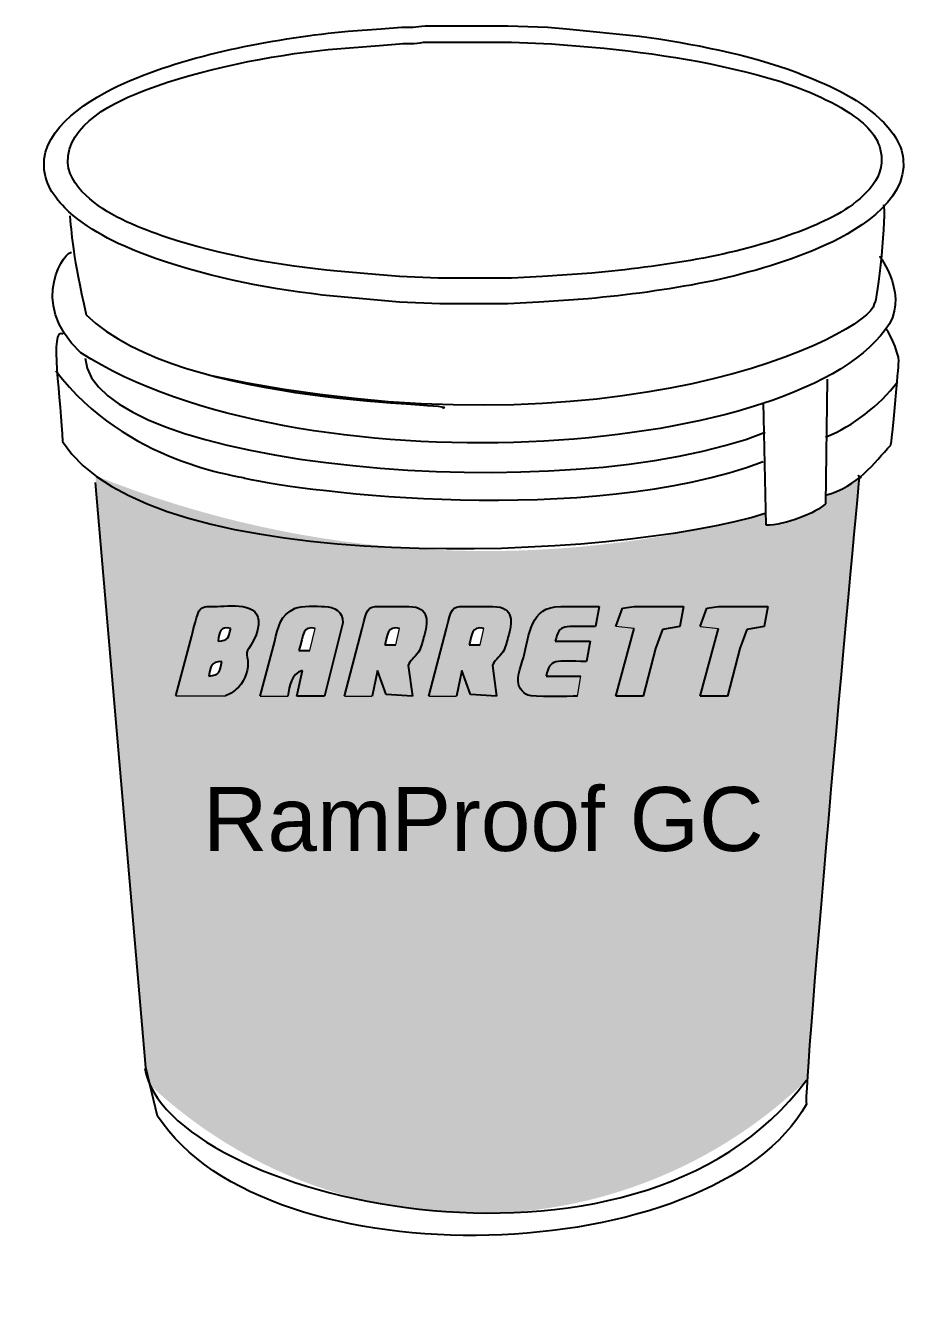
# Model space of a CAD drawing. Header units: inches. Extents: x -441 to 7, y -96 to 2.
# Drawn here: x 0.2129 to 0.3963, y 1.3499 to 1.6161 of the extents above; entities that cross this region are included whole.
import ezdxf

# ---------------------------------------------------------------- set-up
doc = ezdxf.new("R2010")
doc.units = ezdxf.units.IN
doc.header["$MEASUREMENT"] = 0
doc.layers.add('Vector Picture Geometry', color=6, linetype='Continuous', lineweight=0)
doc.styles.get("Standard").update_dxf_attribs({"font": 'arial.ttf'})

msp = doc.modelspace()

# ---------------------------------------------------------------- hatches: boundary and pattern name
at = {"layer": 'Vector Picture Geometry'}
h = msp.add_hatch(color=164, dxfattribs=at)
h.dxf.hatch_style = 1
edge = h.paths.add_edge_path()
edge.add_line((0.22728, 1.52292), (0.23771, 1.40038))
edge.add_line((0.23771, 1.40038), (0.23871, 1.39666))
edge.add_arc((0.30607, 1.46887), 0.09875, 226.9906, 313.9077)
edge.add_line((0.37455, 1.39773), (0.38551, 1.5225))
edge.add_arc((0.3736, 1.53694), 0.01872, 285.1919, 309.512, ccw=False)
edge.add_line((0.37851, 1.51888), (0.37848, 1.51706))
edge.add_arc((0.36472, 1.53618), 0.02355, 273.6056, 305.7516, ccw=False)
edge.add_line((0.3662, 1.51267), (0.3662, 1.5152))
edge.add_arc((0.30816, 1.72459), 0.21728, 248.1454, 285.4919, ccw=False)
edge = h.paths.add_edge_path(flags=16)
edge.add_line((0.35253, 1.49167), (0.35633, 1.49129))
edge.add_spline(control_points=[(0.35633, 1.49129), (0.35633, 1.49129), (0.35253, 1.47724), (0.35253, 1.47724)], knot_values=[0, 0, 0, 0, 1, 1, 1, 1], degree=3, periodic=0)
edge.add_spline(control_points=[(0.35253, 1.47724), (0.35253, 1.47724), (0.35823, 1.47724), (0.35823, 1.47724)], knot_values=[0, 0, 0, 0, 1, 1, 1, 1], degree=3, periodic=0)
edge.add_spline(control_points=[(0.35823, 1.47724), (0.35823, 1.47724), (0.36075, 1.48712), (0.36075, 1.48712)], knot_values=[0, 0, 0, 0, 1, 1, 1, 1], degree=3, periodic=0)
edge.add_spline(control_points=[(0.36075, 1.48712), (0.36075, 1.48712), (0.36221, 1.49106), (0.36221, 1.49106)], knot_values=[0, 0, 0, 0, 1, 1, 1, 1], degree=3, periodic=0)
edge.add_spline(control_points=[(0.36221, 1.49106), (0.36221, 1.49106), (0.36582, 1.49167), (0.36582, 1.49167)], knot_values=[0, 0, 0, 0, 1, 1, 1, 1], degree=3, periodic=0)
edge.add_spline(control_points=[(0.36582, 1.49167), (0.36582, 1.49167), (0.36658, 1.49584), (0.36658, 1.49584)], knot_values=[0, 0, 0, 0, 1, 1, 1, 1], degree=3, periodic=0)
edge.add_spline(control_points=[(0.36658, 1.49584), (0.36658, 1.49584), (0.35633, 1.49584), (0.35633, 1.49584)], knot_values=[0, 0, 0, 0, 1, 1, 1, 1], degree=3, periodic=0)
edge.add_spline(control_points=[(0.35633, 1.49584), (0.35633, 1.49584), (0.35394, 1.49547), (0.35394, 1.49547)], knot_values=[0, 0, 0, 0, 1, 1, 1, 1], degree=3, periodic=0)
edge.add_spline(control_points=[(0.35394, 1.49547), (0.35394, 1.49547), (0.35253, 1.49167), (0.35253, 1.49167)], knot_values=[0, 0, 0, 0, 1, 1, 1, 1], degree=3, periodic=0)
edge = h.paths.add_edge_path(flags=16)
edge.add_line((0.33887, 1.49129), (0.33508, 1.49167))
edge.add_spline(control_points=[(0.33508, 1.49167), (0.33508, 1.49167), (0.33648, 1.49547), (0.33648, 1.49547)], knot_values=[0, 0, 0, 0, 1, 1, 1, 1], degree=3, periodic=0)
edge.add_spline(control_points=[(0.33648, 1.49547), (0.33648, 1.49547), (0.33887, 1.49584), (0.33887, 1.49584)], knot_values=[0, 0, 0, 0, 1, 1, 1, 1], degree=3, periodic=0)
edge.add_spline(control_points=[(0.33887, 1.49584), (0.33887, 1.49584), (0.34912, 1.49584), (0.34912, 1.49584)], knot_values=[0, 0, 0, 0, 1, 1, 1, 1], degree=3, periodic=0)
edge.add_spline(control_points=[(0.34912, 1.49584), (0.34912, 1.49584), (0.34836, 1.49167), (0.34836, 1.49167)], knot_values=[0, 0, 0, 0, 1, 1, 1, 1], degree=3, periodic=0)
edge.add_spline(control_points=[(0.34836, 1.49167), (0.34836, 1.49167), (0.34476, 1.49106), (0.34476, 1.49106)], knot_values=[0, 0, 0, 0, 1, 1, 1, 1], degree=3, periodic=0)
edge.add_spline(control_points=[(0.34476, 1.49106), (0.34476, 1.49106), (0.34329, 1.48712), (0.34329, 1.48712)], knot_values=[0, 0, 0, 0, 1, 1, 1, 1], degree=3, periodic=0)
edge.add_spline(control_points=[(0.34329, 1.48712), (0.34329, 1.48712), (0.34077, 1.47724), (0.34077, 1.47724)], knot_values=[0, 0, 0, 0, 1, 1, 1, 1], degree=3, periodic=0)
edge.add_spline(control_points=[(0.34077, 1.47724), (0.34077, 1.47724), (0.33508, 1.47724), (0.33508, 1.47724)], knot_values=[0, 0, 0, 0, 1, 1, 1, 1], degree=3, periodic=0)
edge.add_spline(control_points=[(0.33508, 1.47724), (0.33508, 1.47724), (0.33887, 1.49129), (0.33887, 1.49129)], knot_values=[0, 0, 0, 0, 1, 1, 1, 1], degree=3, periodic=0)
edge = h.paths.add_edge_path(flags=16)
edge.add_line((0.32711, 1.47724), (0.32786, 1.48142))
edge.add_spline(control_points=[(0.32786, 1.48142), (0.32786, 1.48142), (0.32065, 1.48142), (0.32065, 1.48142)], knot_values=[0, 0, 0, 0, 1, 1, 1, 1], degree=3, periodic=0)
edge.add_spline(control_points=[(0.32065, 1.48142), (0.32145, 1.48517), (0.3224, 1.48446), (0.329, 1.48446)], knot_values=[0, 0, 0, 0, 1, 1, 1, 1], degree=3, periodic=0)
edge.add_spline(control_points=[(0.329, 1.48446), (0.329, 1.48446), (0.32976, 1.48864), (0.32976, 1.48864)], knot_values=[0, 0, 0, 0, 1, 1, 1, 1], degree=3, periodic=0)
edge.add_spline(control_points=[(0.32976, 1.48864), (0.32976, 1.48864), (0.32255, 1.48864), (0.32255, 1.48864)], knot_values=[0, 0, 0, 0, 1, 1, 1, 1], degree=3, periodic=0)
edge.add_spline(control_points=[(0.32255, 1.48864), (0.32335, 1.49238), (0.3243, 1.49167), (0.3309, 1.49167)], knot_values=[0, 0, 0, 0, 1, 1, 1, 1], degree=3, periodic=0)
edge.add_spline(control_points=[(0.3309, 1.49167), (0.3309, 1.49167), (0.33166, 1.49584), (0.33166, 1.49584)], knot_values=[0, 0, 0, 0, 1, 1, 1, 1], degree=3, periodic=0)
edge.add_spline(control_points=[(0.33166, 1.49584), (0.33166, 1.49584), (0.32369, 1.49584), (0.32369, 1.49584)], knot_values=[0, 0, 0, 0, 1, 1, 1, 1], degree=3, periodic=0)
edge.add_spline(control_points=[(0.32369, 1.49584), (0.31722, 1.4958), (0.31726, 1.49), (0.31594, 1.48522)], knot_values=[0, 0, 0, 0, 1, 1, 1, 1], degree=3, periodic=0)
edge.add_spline(control_points=[(0.31594, 1.48522), (0.31541, 1.48331), (0.31416, 1.48058), (0.31535, 1.47879)], knot_values=[0, 0, 0, 0, 1, 1, 1, 1], degree=3, periodic=0)
edge.add_spline(control_points=[(0.31535, 1.47879), (0.31574, 1.47821), (0.31623, 1.47773), (0.31689, 1.47747)], knot_values=[0, 0, 0, 0, 1, 1, 1, 1], degree=3, periodic=0)
edge.add_spline(control_points=[(0.31689, 1.47747), (0.31791, 1.47706), (0.32544, 1.47724), (0.32711, 1.47724)], knot_values=[0, 0, 0, 0, 1, 1, 1, 1], degree=3, periodic=0)
edge = h.paths.add_edge_path(flags=0)
edge.add_line((0.30698, 1.48787), (0.30775, 1.49129))
edge.add_spline(control_points=[(0.30775, 1.49129), (0.30513, 1.49184), (0.30531, 1.48995), (0.30471, 1.48787)], knot_values=[0, 0, 0, 0, 1, 1, 1, 1], degree=3, periodic=0)
edge.add_spline(control_points=[(0.30471, 1.48787), (0.30471, 1.48787), (0.30698, 1.48787), (0.30698, 1.48787)], knot_values=[0, 0, 0, 0, 1, 1, 1, 1], degree=3, periodic=0)
edge = h.paths.add_edge_path(flags=16)
edge.add_line((0.29636, 1.47724), (0.30205, 1.47724))
edge.add_spline(control_points=[(0.30205, 1.47724), (0.30205, 1.47724), (0.30319, 1.48256), (0.30319, 1.48256)], knot_values=[0, 0, 0, 0, 1, 1, 1, 1], degree=3, periodic=0)
edge.add_spline(control_points=[(0.30319, 1.48256), (0.30319, 1.48256), (0.30498, 1.47762), (0.30498, 1.47762)], knot_values=[0, 0, 0, 0, 1, 1, 1, 1], degree=3, periodic=0)
edge.add_spline(control_points=[(0.30498, 1.47762), (0.30498, 1.47762), (0.3104, 1.47724), (0.3104, 1.47724)], knot_values=[0, 0, 0, 0, 1, 1, 1, 1], degree=3, periodic=0)
edge.add_spline(control_points=[(0.3104, 1.47724), (0.3104, 1.47724), (0.30955, 1.48363), (0.30955, 1.48363)], knot_values=[0, 0, 0, 0, 1, 1, 1, 1], degree=3, periodic=0)
edge.add_spline(control_points=[(0.30955, 1.48363), (0.30983, 1.48459), (0.31091, 1.48523), (0.31165, 1.48636)], knot_values=[0, 0, 0, 0, 1, 1, 1, 1], degree=3, periodic=0)
edge.add_spline(control_points=[(0.31165, 1.48636), (0.31227, 1.48731), (0.31245, 1.48832), (0.31274, 1.48939)], knot_values=[0, 0, 0, 0, 1, 1, 1, 1], degree=3, periodic=0)
edge.add_spline(control_points=[(0.31274, 1.48939), (0.3136, 1.49255), (0.31419, 1.49576), (0.30964, 1.49584)], knot_values=[0, 0, 0, 0, 1, 1, 1, 1], degree=3, periodic=0)
edge.add_spline(control_points=[(0.30964, 1.49584), (0.30964, 1.49584), (0.30357, 1.49584), (0.30357, 1.49584)], knot_values=[0, 0, 0, 0, 1, 1, 1, 1], degree=3, periodic=0)
edge.add_spline(control_points=[(0.30357, 1.49584), (0.30101, 1.4958), (0.30105, 1.49536), (0.30002, 1.49129)], knot_values=[0, 0, 0, 0, 1, 1, 1, 1], degree=3, periodic=0)
edge.add_spline(control_points=[(0.30002, 1.49129), (0.30002, 1.49129), (0.29636, 1.47724), (0.29636, 1.47724)], knot_values=[0, 0, 0, 0, 1, 1, 1, 1], degree=3, periodic=0)
edge = h.paths.add_edge_path(flags=0)
edge.add_line((0.28953, 1.48787), (0.29029, 1.49129))
edge.add_spline(control_points=[(0.29029, 1.49129), (0.28767, 1.49184), (0.28785, 1.48995), (0.28725, 1.48787)], knot_values=[0, 0, 0, 0, 1, 1, 1, 1], degree=3, periodic=0)
edge.add_spline(control_points=[(0.28725, 1.48787), (0.28725, 1.48787), (0.28953, 1.48787), (0.28953, 1.48787)], knot_values=[0, 0, 0, 0, 1, 1, 1, 1], degree=3, periodic=0)
edge = h.paths.add_edge_path(flags=16)
edge.add_line((0.2789, 1.47724), (0.28459, 1.47724))
edge.add_spline(control_points=[(0.28459, 1.47724), (0.28459, 1.47724), (0.28573, 1.48256), (0.28573, 1.48256)], knot_values=[0, 0, 0, 0, 1, 1, 1, 1], degree=3, periodic=0)
edge.add_spline(control_points=[(0.28573, 1.48256), (0.28573, 1.48256), (0.28753, 1.47762), (0.28753, 1.47762)], knot_values=[0, 0, 0, 0, 1, 1, 1, 1], degree=3, periodic=0)
edge.add_spline(control_points=[(0.28753, 1.47762), (0.28753, 1.47762), (0.29294, 1.47724), (0.29294, 1.47724)], knot_values=[0, 0, 0, 0, 1, 1, 1, 1], degree=3, periodic=0)
edge.add_spline(control_points=[(0.29294, 1.47724), (0.29294, 1.47724), (0.2921, 1.48363), (0.2921, 1.48363)], knot_values=[0, 0, 0, 0, 1, 1, 1, 1], degree=3, periodic=0)
edge.add_spline(control_points=[(0.2921, 1.48363), (0.29237, 1.48459), (0.29345, 1.48523), (0.29419, 1.48636)], knot_values=[0, 0, 0, 0, 1, 1, 1, 1], degree=3, periodic=0)
edge.add_spline(control_points=[(0.29419, 1.48636), (0.29481, 1.48731), (0.29498, 1.48832), (0.29528, 1.48939)], knot_values=[0, 0, 0, 0, 1, 1, 1, 1], degree=3, periodic=0)
edge.add_spline(control_points=[(0.29528, 1.48939), (0.29614, 1.49255), (0.29673, 1.49576), (0.29218, 1.49584)], knot_values=[0, 0, 0, 0, 1, 1, 1, 1], degree=3, periodic=0)
edge.add_spline(control_points=[(0.29218, 1.49584), (0.29218, 1.49584), (0.28611, 1.49584), (0.28611, 1.49584)], knot_values=[0, 0, 0, 0, 1, 1, 1, 1], degree=3, periodic=0)
edge.add_spline(control_points=[(0.28611, 1.49584), (0.28355, 1.4958), (0.2836, 1.49536), (0.28255, 1.49129)], knot_values=[0, 0, 0, 0, 1, 1, 1, 1], degree=3, periodic=0)
edge.add_spline(control_points=[(0.28255, 1.49129), (0.28255, 1.49129), (0.2789, 1.47724), (0.2789, 1.47724)], knot_values=[0, 0, 0, 0, 1, 1, 1, 1], degree=3, periodic=0)
edge = h.paths.add_edge_path(flags=0)
edge.add_line((0.27169, 1.48673), (0.27283, 1.49129))
edge.add_spline(control_points=[(0.27283, 1.49129), (0.27018, 1.49185), (0.27052, 1.49013), (0.26941, 1.48673)], knot_values=[0, 0, 0, 0, 1, 1, 1, 1], degree=3, periodic=0)
edge.add_spline(control_points=[(0.26941, 1.48673), (0.26941, 1.48673), (0.27169, 1.48673), (0.27169, 1.48673)], knot_values=[0, 0, 0, 0, 1, 1, 1, 1], degree=3, periodic=0)
edge = h.paths.add_edge_path(flags=16)
edge.add_line((0.26144, 1.47724), (0.26713, 1.47724))
edge.add_spline(control_points=[(0.26713, 1.47724), (0.26758, 1.47947), (0.26777, 1.4818), (0.27017, 1.48256)], knot_values=[0, 0, 0, 0, 1, 1, 1, 1], degree=3, periodic=0)
edge.add_spline(control_points=[(0.27017, 1.48256), (0.27017, 1.48256), (0.26903, 1.47724), (0.26903, 1.47724)], knot_values=[0, 0, 0, 0, 1, 1, 1, 1], degree=3, periodic=0)
edge.add_spline(control_points=[(0.26903, 1.47724), (0.26903, 1.47724), (0.27472, 1.47724), (0.27472, 1.47724)], knot_values=[0, 0, 0, 0, 1, 1, 1, 1], degree=3, periodic=0)
edge.add_spline(control_points=[(0.27472, 1.47724), (0.27472, 1.47724), (0.27851, 1.49243), (0.27851, 1.49243)], knot_values=[0, 0, 0, 0, 1, 1, 1, 1], degree=3, periodic=0)
edge.add_spline(control_points=[(0.27851, 1.49243), (0.2786, 1.49481), (0.27683, 1.4958), (0.27472, 1.49584)], knot_values=[0, 0, 0, 0, 1, 1, 1, 1], degree=3, periodic=0)
edge.add_spline(control_points=[(0.27472, 1.49584), (0.27326, 1.49587), (0.26986, 1.49602), (0.26865, 1.49547)], knot_values=[0, 0, 0, 0, 1, 1, 1, 1], degree=3, periodic=0)
edge.add_spline(control_points=[(0.26865, 1.49547), (0.26553, 1.49405), (0.26517, 1.49158), (0.26443, 1.48864)], knot_values=[0, 0, 0, 0, 1, 1, 1, 1], degree=3, periodic=0)
edge.add_spline(control_points=[(0.26443, 1.48864), (0.26443, 1.48864), (0.26144, 1.47724), (0.26144, 1.47724)], knot_values=[0, 0, 0, 0, 1, 1, 1, 1], degree=3, periodic=0)
edge = h.paths.add_edge_path(flags=16)
edge.add_line((0.24398, 1.47732), (0.25423, 1.47732))
edge.add_spline(control_points=[(0.25423, 1.47732), (0.25509, 1.47764), (0.2558, 1.47813), (0.25648, 1.47869)], knot_values=[0, 0, 0, 0, 1, 1, 1, 1], degree=3, periodic=0)
edge.add_spline(control_points=[(0.25648, 1.47869), (0.25791, 1.47989), (0.25887, 1.4822), (0.25888, 1.48408)], knot_values=[0, 0, 0, 0, 1, 1, 1, 1], degree=3, periodic=0)
edge.add_spline(control_points=[(0.25888, 1.48408), (0.2589, 1.48498), (0.25853, 1.48564), (0.25866, 1.48634)], knot_values=[0, 0, 0, 0, 1, 1, 1, 1], degree=3, periodic=0)
edge.add_spline(control_points=[(0.25866, 1.48634), (0.25883, 1.48719), (0.26071, 1.48891), (0.26105, 1.49205)], knot_values=[0, 0, 0, 0, 1, 1, 1, 1], degree=3, periodic=0)
edge.add_spline(control_points=[(0.26105, 1.49205), (0.26159, 1.49699), (0.25499, 1.49585), (0.25195, 1.49584)], knot_values=[0, 0, 0, 0, 1, 1, 1, 1], degree=3, periodic=0)
edge.add_spline(control_points=[(0.25195, 1.49584), (0.25103, 1.49584), (0.24962, 1.49601), (0.24896, 1.49524)], knot_values=[0, 0, 0, 0, 1, 1, 1, 1], degree=3, periodic=0)
edge.add_spline(control_points=[(0.24896, 1.49524), (0.24838, 1.49457), (0.24752, 1.49083), (0.24725, 1.48977)], knot_values=[0, 0, 0, 0, 1, 1, 1, 1], degree=3, periodic=0)
edge.add_spline(control_points=[(0.24725, 1.48977), (0.24725, 1.48977), (0.24398, 1.47732), (0.24398, 1.47732)], knot_values=[0, 0, 0, 0, 1, 1, 1, 1], degree=3, periodic=0)
edge = h.paths.add_edge_path(flags=0)
edge.add_spline(control_points=[(0.25081, 1.48142), (0.25308, 1.4816), (0.25304, 1.48237), (0.25347, 1.48446)], knot_values=[0, 0, 0, 0, 1, 1, 1, 1], degree=3, periodic=0)
edge.add_spline(control_points=[(0.25347, 1.48446), (0.25115, 1.48426), (0.25113, 1.48358), (0.25081, 1.48142)], knot_values=[0, 0, 0, 0, 1, 1, 1, 1], degree=3, periodic=0)
edge = h.paths.add_edge_path(flags=0)
edge.add_spline(control_points=[(0.25271, 1.48864), (0.25487, 1.4888), (0.25476, 1.48932), (0.25536, 1.49129)], knot_values=[0, 0, 0, 0, 1, 1, 1, 1], degree=3, periodic=0)
edge.add_spline(control_points=[(0.25536, 1.49129), (0.25305, 1.49177), (0.253, 1.49062), (0.25271, 1.48864)], knot_values=[0, 0, 0, 0, 1, 1, 1, 1], degree=3, periodic=0)
h = msp.add_hatch(color=254, dxfattribs=at)
h.dxf.hatch_style = 1
edge = h.paths.add_edge_path()
edge.add_spline(control_points=[(0.25648, 1.47869), (0.25791, 1.47989), (0.25887, 1.4822), (0.25888, 1.48408)], knot_values=[0, 0, 0, 0, 1, 1, 1, 1], degree=3, periodic=0)
edge.add_spline(control_points=[(0.25888, 1.48408), (0.2589, 1.48498), (0.25853, 1.48564), (0.25866, 1.48634)], knot_values=[0, 0, 0, 0, 1, 1, 1, 1], degree=3, periodic=0)
edge.add_spline(control_points=[(0.25866, 1.48634), (0.25883, 1.48719), (0.26071, 1.48891), (0.26105, 1.49205)], knot_values=[0, 0, 0, 0, 1, 1, 1, 1], degree=3, periodic=0)
edge.add_spline(control_points=[(0.26105, 1.49205), (0.26159, 1.49699), (0.25499, 1.49585), (0.25195, 1.49584)], knot_values=[0, 0, 0, 0, 1, 1, 1, 1], degree=3, periodic=0)
edge.add_spline(control_points=[(0.25195, 1.49584), (0.25103, 1.49584), (0.24962, 1.49601), (0.24896, 1.49524)], knot_values=[0, 0, 0, 0, 1, 1, 1, 1], degree=3, periodic=0)
edge.add_spline(control_points=[(0.24896, 1.49524), (0.24838, 1.49457), (0.24752, 1.49083), (0.24725, 1.48977)], knot_values=[0, 0, 0, 0, 1, 1, 1, 1], degree=3, periodic=0)
edge.add_spline(control_points=[(0.24725, 1.48977), (0.24725, 1.48977), (0.24398, 1.47732), (0.24398, 1.47732)], knot_values=[0.000036, 0.000036, 0.000036, 0.000036, 0.999961, 0.999961, 0.999961, 0.999961], degree=3, periodic=0)
edge.add_line((0.24398, 1.47732), (0.25423, 1.47732))
edge.add_spline(control_points=[(0.25423, 1.47732), (0.25509, 1.47764), (0.2558, 1.47813), (0.25648, 1.47869)], knot_values=[0, 0, 0, 0, 1, 1, 1, 1], degree=3, periodic=0)
edge = h.paths.add_edge_path(flags=16)
edge.add_spline(control_points=[(0.25347, 1.48446), (0.25304, 1.48237), (0.25308, 1.4816), (0.25081, 1.48142)], knot_values=[0, 0, 0, 0, 1, 1, 1, 1], degree=3, periodic=0)
edge.add_spline(control_points=[(0.25081, 1.48142), (0.25113, 1.48358), (0.25115, 1.48426), (0.25347, 1.48446)], knot_values=[0, 0, 0, 0, 1, 1, 1, 1], degree=3, periodic=0)
edge = h.paths.add_edge_path(flags=16)
edge.add_spline(control_points=[(0.25536, 1.49129), (0.25476, 1.48932), (0.25487, 1.4888), (0.25271, 1.48864)], knot_values=[0, 0, 0, 0, 1, 1, 1, 1], degree=3, periodic=0)
edge.add_spline(control_points=[(0.25271, 1.48864), (0.253, 1.49062), (0.25305, 1.49177), (0.25536, 1.49129)], knot_values=[0, 0, 0, 0, 1, 1, 1, 1], degree=3, periodic=0)
edge = h.paths.add_edge_path()
edge.add_spline(control_points=[(0.26443, 1.48864), (0.26443, 1.48863), (0.26144, 1.47724), (0.26144, 1.47724)], knot_values=[0.000036, 0.000036, 0.000036, 0.000036, 0.999964, 0.999964, 0.999964, 0.999964], degree=3, periodic=0)
edge.add_line((0.26144, 1.47724), (0.26713, 1.47724))
edge.add_spline(control_points=[(0.26713, 1.47724), (0.26758, 1.47947), (0.26777, 1.4818), (0.27017, 1.48256)], knot_values=[0, 0, 0, 0, 1, 1, 1, 1], degree=3, periodic=0)
edge.add_spline(control_points=[(0.27017, 1.48256), (0.27017, 1.48256), (0.26903, 1.47724), (0.26903, 1.47724)], knot_values=[0.000072, 0.000072, 0.000072, 0.000072, 0.999931, 0.999931, 0.999931, 0.999931], degree=3, periodic=0)
edge.add_spline(control_points=[(0.26903, 1.47724), (0.26903, 1.47724), (0.27472, 1.47724), (0.27472, 1.47724)], knot_values=[0.000036, 0.000036, 0.000036, 0.000036, 0.999928, 0.999928, 0.999928, 0.999928], degree=3, periodic=0)
edge.add_spline(control_points=[(0.27472, 1.47724), (0.27473, 1.47724), (0.27851, 1.49243), (0.27851, 1.49243)], knot_values=[0.00001, 0.00001, 0.00001, 0.00001, 0.999964, 0.999964, 0.999964, 0.999964], degree=3, periodic=0)
edge.add_spline(control_points=[(0.27851, 1.49243), (0.2786, 1.49481), (0.27683, 1.4958), (0.27472, 1.49584)], knot_values=[0, 0, 0, 0, 1, 1, 1, 1], degree=3, periodic=0)
edge.add_spline(control_points=[(0.27472, 1.49584), (0.27326, 1.49587), (0.26986, 1.49602), (0.26865, 1.49547)], knot_values=[0, 0, 0, 0, 1, 1, 1, 1], degree=3, periodic=0)
edge.add_spline(control_points=[(0.26865, 1.49547), (0.26553, 1.49405), (0.26517, 1.49158), (0.26443, 1.48864)], knot_values=[0, 0, 0, 0, 1, 1, 1, 1], degree=3, periodic=0)
edge = h.paths.add_edge_path(flags=16)
edge.add_spline(control_points=[(0.26941, 1.48673), (0.27052, 1.49013), (0.27018, 1.49185), (0.27283, 1.49129)], knot_values=[0, 0, 0, 0, 1, 1, 1, 1], degree=3, periodic=0)
edge.add_line((0.27283, 1.49129), (0.27169, 1.48673))
edge.add_spline(control_points=[(0.27169, 1.48673), (0.27168, 1.48673), (0.26941, 1.48673), (0.26941, 1.48673)], knot_values=[0.000077, 0.000077, 0.000077, 0.000077, 0.999928, 0.999928, 0.999928, 0.999928], degree=3, periodic=0)
edge = h.paths.add_edge_path()
edge.add_spline(control_points=[(0.28573, 1.48256), (0.28573, 1.48256), (0.28753, 1.47762), (0.28753, 1.47762)], knot_values=[0.000036, 0.000036, 0.000036, 0.000036, 0.999928, 0.999928, 0.999928, 0.999928], degree=3, periodic=0)
edge.add_spline(control_points=[(0.28753, 1.47762), (0.28753, 1.47762), (0.29294, 1.47724), (0.29294, 1.47724)], knot_values=[0.000072, 0.000072, 0.000072, 0.000072, 0.999964, 0.999964, 0.999964, 0.999964], degree=3, periodic=0)
edge.add_spline(control_points=[(0.29294, 1.47724), (0.29294, 1.47724), (0.2921, 1.48363), (0.2921, 1.48363)], knot_values=[0.000047, 0.000047, 0.000047, 0.000047, 0.999928, 0.999928, 0.999928, 0.999928], degree=3, periodic=0)
edge.add_spline(control_points=[(0.2921, 1.48363), (0.29237, 1.48459), (0.29345, 1.48523), (0.29419, 1.48636)], knot_values=[0, 0, 0, 0, 1, 1, 1, 1], degree=3, periodic=0)
edge.add_spline(control_points=[(0.29419, 1.48636), (0.29481, 1.48731), (0.29498, 1.48832), (0.29528, 1.48939)], knot_values=[0, 0, 0, 0, 1, 1, 1, 1], degree=3, periodic=0)
edge.add_spline(control_points=[(0.29528, 1.48939), (0.29614, 1.49255), (0.29673, 1.49576), (0.29218, 1.49584)], knot_values=[0, 0, 0, 0, 1, 1, 1, 1], degree=3, periodic=0)
edge.add_spline(control_points=[(0.29218, 1.49584), (0.29218, 1.49584), (0.28611, 1.49584), (0.28611, 1.49584)], knot_values=[0, 0, 0, 0, 1, 1, 1, 1], degree=3, periodic=0)
edge.add_spline(control_points=[(0.28611, 1.49584), (0.28355, 1.4958), (0.2836, 1.49536), (0.28255, 1.49129)], knot_values=[0, 0, 0, 0, 1, 1, 1, 1], degree=3, periodic=0)
edge.add_spline(control_points=[(0.28255, 1.49129), (0.28255, 1.49129), (0.2789, 1.47724), (0.2789, 1.47724)], knot_values=[0.000036, 0.000036, 0.000036, 0.000036, 0.999974, 0.999974, 0.999974, 0.999974], degree=3, periodic=0)
edge.add_line((0.2789, 1.47724), (0.28459, 1.47724))
edge.add_spline(control_points=[(0.28459, 1.47724), (0.28459, 1.47724), (0.28573, 1.48256), (0.28573, 1.48256)], knot_values=[0.000072, 0.000072, 0.000072, 0.000072, 0.999928, 0.999928, 0.999928, 0.999928], degree=3, periodic=0)
edge = h.paths.add_edge_path(flags=16)
edge.add_spline(control_points=[(0.28725, 1.48787), (0.28785, 1.48995), (0.28767, 1.49184), (0.29029, 1.49129)], knot_values=[0, 0, 0, 0, 1, 1, 1, 1], degree=3, periodic=0)
edge.add_line((0.29029, 1.49129), (0.28953, 1.48787))
edge.add_spline(control_points=[(0.28953, 1.48787), (0.28953, 1.48787), (0.28725, 1.48787), (0.28725, 1.48787)], knot_values=[0.000073, 0.000073, 0.000073, 0.000073, 0.999928, 0.999928, 0.999928, 0.999928], degree=3, periodic=0)
edge = h.paths.add_edge_path()
edge.add_spline(control_points=[(0.30955, 1.48363), (0.30983, 1.48459), (0.31091, 1.48523), (0.31165, 1.48636)], knot_values=[0, 0, 0, 0, 1, 1, 1, 1], degree=3, periodic=0)
edge.add_spline(control_points=[(0.31165, 1.48636), (0.31227, 1.48731), (0.31245, 1.48832), (0.31274, 1.48939)], knot_values=[0, 0, 0, 0, 1, 1, 1, 1], degree=3, periodic=0)
edge.add_spline(control_points=[(0.31274, 1.48939), (0.3136, 1.49255), (0.31419, 1.49576), (0.30964, 1.49584)], knot_values=[0, 0, 0, 0, 1, 1, 1, 1], degree=3, periodic=0)
edge.add_spline(control_points=[(0.30964, 1.49584), (0.30964, 1.49584), (0.30357, 1.49584), (0.30357, 1.49584)], knot_values=[0, 0, 0, 0, 1, 1, 1, 1], degree=3, periodic=0)
edge.add_spline(control_points=[(0.30357, 1.49584), (0.30101, 1.4958), (0.30105, 1.49536), (0.30002, 1.49129)], knot_values=[0, 0, 0, 0, 1, 1, 1, 1], degree=3, periodic=0)
edge.add_spline(control_points=[(0.30002, 1.49129), (0.30002, 1.49129), (0.29636, 1.47724), (0.29636, 1.47724)], knot_values=[0.000036, 0.000036, 0.000036, 0.000036, 0.999955, 0.999955, 0.999955, 0.999955], degree=3, periodic=0)
edge.add_line((0.29636, 1.47724), (0.30205, 1.47724))
edge.add_spline(control_points=[(0.30205, 1.47724), (0.30205, 1.47724), (0.30319, 1.48256), (0.30319, 1.48256)], knot_values=[0.000072, 0.000072, 0.000072, 0.000072, 0.999928, 0.999928, 0.999928, 0.999928], degree=3, periodic=0)
edge.add_spline(control_points=[(0.30319, 1.48256), (0.30319, 1.48256), (0.30498, 1.47762), (0.30498, 1.47762)], knot_values=[0.000036, 0.000036, 0.000036, 0.000036, 0.999928, 0.999928, 0.999928, 0.999928], degree=3, periodic=0)
edge.add_spline(control_points=[(0.30498, 1.47762), (0.30498, 1.47762), (0.3104, 1.47724), (0.3104, 1.47724)], knot_values=[0.000072, 0.000072, 0.000072, 0.000072, 0.999964, 0.999964, 0.999964, 0.999964], degree=3, periodic=0)
edge.add_spline(control_points=[(0.3104, 1.47724), (0.3104, 1.47724), (0.30955, 1.48363), (0.30955, 1.48363)], knot_values=[0.000047, 0.000047, 0.000047, 0.000047, 0.999928, 0.999928, 0.999928, 0.999928], degree=3, periodic=0)
edge = h.paths.add_edge_path(flags=16)
edge.add_spline(control_points=[(0.30698, 1.48787), (0.30698, 1.48787), (0.30471, 1.48787), (0.30471, 1.48787)], knot_values=[0.000073, 0.000073, 0.000073, 0.000073, 0.999928, 0.999928, 0.999928, 0.999928], degree=3, periodic=0)
edge.add_spline(control_points=[(0.30471, 1.48787), (0.30531, 1.48995), (0.30513, 1.49184), (0.30775, 1.49129)], knot_values=[0, 0, 0, 0, 1, 1, 1, 1], degree=3, periodic=0)
edge.add_line((0.30775, 1.49129), (0.30698, 1.48787))
edge = h.paths.add_edge_path()
edge.add_spline(control_points=[(0.31594, 1.48522), (0.31541, 1.48331), (0.31416, 1.48058), (0.31535, 1.47879)], knot_values=[0, 0, 0, 0, 1, 1, 1, 1], degree=3, periodic=0)
edge.add_spline(control_points=[(0.31535, 1.47879), (0.31574, 1.47821), (0.31623, 1.47773), (0.31689, 1.47747)], knot_values=[0, 0, 0, 0, 1, 1, 1, 1], degree=3, periodic=0)
edge.add_spline(control_points=[(0.31689, 1.47747), (0.31791, 1.47706), (0.32544, 1.47724), (0.32711, 1.47724)], knot_values=[0, 0, 0, 0, 1, 1, 1, 1], degree=3, periodic=0)
edge.add_line((0.32711, 1.47724), (0.32786, 1.48142))
edge.add_spline(control_points=[(0.32786, 1.48142), (0.32786, 1.48142), (0.32065, 1.48142), (0.32065, 1.48142)], knot_values=[0.000048, 0.000048, 0.000048, 0.000048, 0.999964, 0.999964, 0.999964, 0.999964], degree=3, periodic=0)
edge.add_spline(control_points=[(0.32065, 1.48142), (0.32145, 1.48517), (0.3224, 1.48446), (0.329, 1.48446)], knot_values=[0, 0, 0, 0, 1, 1, 1, 1], degree=3, periodic=0)
edge.add_spline(control_points=[(0.329, 1.48446), (0.329, 1.48446), (0.32976, 1.48863), (0.32976, 1.48864)], knot_values=[0.000036, 0.000036, 0.000036, 0.000036, 0.999931, 0.999931, 0.999931, 0.999931], degree=3, periodic=0)
edge.add_spline(control_points=[(0.32976, 1.48864), (0.32976, 1.48864), (0.32255, 1.48864), (0.32255, 1.48864)], knot_values=[0.000048, 0.000048, 0.000048, 0.000048, 0.999964, 0.999964, 0.999964, 0.999964], degree=3, periodic=0)
edge.add_spline(control_points=[(0.32255, 1.48864), (0.32335, 1.49238), (0.3243, 1.49167), (0.3309, 1.49167)], knot_values=[0, 0, 0, 0, 1, 1, 1, 1], degree=3, periodic=0)
edge.add_spline(control_points=[(0.3309, 1.49167), (0.3309, 1.49167), (0.33166, 1.49584), (0.33166, 1.49584)], knot_values=[0.000036, 0.000036, 0.000036, 0.000036, 0.999931, 0.999931, 0.999931, 0.999931], degree=3, periodic=0)
edge.add_spline(control_points=[(0.33166, 1.49584), (0.33166, 1.49584), (0.32369, 1.49584), (0.32369, 1.49584)], knot_values=[0, 0, 0, 0, 0.999964, 0.999964, 0.999964, 0.999964], degree=3, periodic=0)
edge.add_spline(control_points=[(0.32369, 1.49584), (0.31722, 1.4958), (0.31726, 1.49), (0.31594, 1.48522)], knot_values=[0, 0, 0, 0, 1, 1, 1, 1], degree=3, periodic=0)
edge = h.paths.add_edge_path()
edge.add_spline(control_points=[(0.34329, 1.48712), (0.34329, 1.48712), (0.34476, 1.49106), (0.34476, 1.49106)], knot_values=[0.000072, 0.000072, 0.000072, 0.000072, 0.999964, 0.999964, 0.999964, 0.999964], degree=3, periodic=0)
edge.add_spline(control_points=[(0.34476, 1.49106), (0.34476, 1.49106), (0.34836, 1.49167), (0.34836, 1.49167)], knot_values=[0.000072, 0.000072, 0.000072, 0.000072, 0.999928, 0.999928, 0.999928, 0.999928], degree=3, periodic=0)
edge.add_spline(control_points=[(0.34836, 1.49167), (0.34836, 1.49167), (0.34912, 1.49584), (0.34912, 1.49584)], knot_values=[0.000036, 0.000036, 0.000036, 0.000036, 0.999928, 0.999928, 0.999928, 0.999928], degree=3, periodic=0)
edge.add_spline(control_points=[(0.34912, 1.49584), (0.34912, 1.49584), (0.33887, 1.49584), (0.33887, 1.49584)], knot_values=[0.000036, 0.000036, 0.000036, 0.000036, 0.999964, 0.999964, 0.999964, 0.999964], degree=3, periodic=0)
edge.add_spline(control_points=[(0.33887, 1.49584), (0.33887, 1.49584), (0.33648, 1.49547), (0.33648, 1.49547)], knot_values=[0.000072, 0.000072, 0.000072, 0.000072, 0.999964, 0.999964, 0.999964, 0.999964], degree=3, periodic=0)
edge.add_spline(control_points=[(0.33648, 1.49547), (0.33648, 1.49547), (0.33508, 1.49167), (0.33508, 1.49167)], knot_values=[0.000072, 0.000072, 0.000072, 0.000072, 0.999928, 0.999928, 0.999928, 0.999928], degree=3, periodic=0)
edge.add_line((0.33508, 1.49167), (0.33887, 1.49129))
edge.add_spline(control_points=[(0.33887, 1.49129), (0.33887, 1.49129), (0.33508, 1.47724), (0.33508, 1.47724)], knot_values=[0.000036, 0.000036, 0.000036, 0.000036, 0.999964, 0.999964, 0.999964, 0.999964], degree=3, periodic=0)
edge.add_spline(control_points=[(0.33508, 1.47724), (0.33508, 1.47724), (0.34077, 1.47724), (0.34077, 1.47724)], knot_values=[0.000036, 0.000036, 0.000036, 0.000036, 0.999964, 0.999964, 0.999964, 0.999964], degree=3, periodic=0)
edge.add_spline(control_points=[(0.34077, 1.47724), (0.34077, 1.47724), (0.34329, 1.48711), (0.34329, 1.48712)], knot_values=[0.000036, 0.000036, 0.000036, 0.000036, 0.999964, 0.999964, 0.999964, 0.999964], degree=3, periodic=0)
edge = h.paths.add_edge_path()
edge.add_spline(control_points=[(0.36075, 1.48712), (0.36075, 1.48712), (0.36221, 1.49106), (0.36221, 1.49106)], knot_values=[0.000072, 0.000072, 0.000072, 0.000072, 0.999964, 0.999964, 0.999964, 0.999964], degree=3, periodic=0)
edge.add_spline(control_points=[(0.36221, 1.49106), (0.36222, 1.49106), (0.36582, 1.49167), (0.36582, 1.49167)], knot_values=[0.000072, 0.000072, 0.000072, 0.000072, 0.999928, 0.999928, 0.999928, 0.999928], degree=3, periodic=0)
edge.add_spline(control_points=[(0.36582, 1.49167), (0.36582, 1.49167), (0.36658, 1.49584), (0.36658, 1.49584)], knot_values=[0.000036, 0.000036, 0.000036, 0.000036, 0.999928, 0.999928, 0.999928, 0.999928], degree=3, periodic=0)
edge.add_spline(control_points=[(0.36658, 1.49584), (0.36658, 1.49584), (0.35633, 1.49584), (0.35633, 1.49584)], knot_values=[0.000036, 0.000036, 0.000036, 0.000036, 0.999964, 0.999964, 0.999964, 0.999964], degree=3, periodic=0)
edge.add_spline(control_points=[(0.35633, 1.49584), (0.35633, 1.49584), (0.35394, 1.49547), (0.35394, 1.49547)], knot_values=[0.000072, 0.000072, 0.000072, 0.000072, 0.999964, 0.999964, 0.999964, 0.999964], degree=3, periodic=0)
edge.add_spline(control_points=[(0.35394, 1.49547), (0.35394, 1.49547), (0.35253, 1.49167), (0.35253, 1.49167)], knot_values=[0.000072, 0.000072, 0.000072, 0.000072, 0.999928, 0.999928, 0.999928, 0.999928], degree=3, periodic=0)
edge.add_line((0.35253, 1.49167), (0.35633, 1.49129))
edge.add_spline(control_points=[(0.35633, 1.49129), (0.35633, 1.49129), (0.35253, 1.47724), (0.35253, 1.47724)], knot_values=[0.000036, 0.000036, 0.000036, 0.000036, 0.999964, 0.999964, 0.999964, 0.999964], degree=3, periodic=0)
edge.add_spline(control_points=[(0.35253, 1.47724), (0.35253, 1.47724), (0.35823, 1.47724), (0.35823, 1.47724)], knot_values=[0.000036, 0.000036, 0.000036, 0.000036, 0.999964, 0.999964, 0.999964, 0.999964], degree=3, periodic=0)
edge.add_spline(control_points=[(0.35823, 1.47724), (0.35823, 1.47724), (0.36075, 1.48711), (0.36075, 1.48712)], knot_values=[0.000036, 0.000036, 0.000036, 0.000036, 0.999964, 0.999964, 0.999964, 0.999964], degree=3, periodic=0)

# ---------------------------------------------------------------- linework, layer by layer
for p, q in [((0.27169, 1.48673), (0.27283, 1.49129)), ((0.28953, 1.48787), (0.29029, 1.49129)), ((0.30698, 1.48787), (0.30775, 1.49129)), ((0.33887, 1.49129), (0.33508, 1.49167)), ((0.32711, 1.47724), (0.32786, 1.48142)), ((0.24398, 1.47732), (0.25423, 1.47732)), ((0.26144, 1.47724), (0.26713, 1.47724)), ((0.2789, 1.47724), (0.28459, 1.47724)), ((0.29636, 1.47724), (0.30205, 1.47724))]:
    msp.add_line(p, q, dxfattribs=at)
at = {"layer": 'Vector Picture Geometry', "color": 6}
msp.add_lwpolyline([(0.35253, 1.49167), (0.35633, 1.49129)], dxfattribs=at)
at = {"layer": 'Vector Picture Geometry', "lineweight": -3}
msp.add_arc((0.36395, 1.5652), 0.03731, 293.0221, 322.2174, dxfattribs=at)
at = {"layer": 'Vector Picture Geometry', "color": 6, "lineweight": -3}
for points in [[(0.28649, 1.61544), (0.28649, 1.61544), (0.29066, 1.61579), (0.29066, 1.61579)], [(0.29066, 1.61579), (0.29257, 1.61579), (0.29367, 1.61573), (0.2956, 1.61609)], [(0.2956, 1.61609), (0.2956, 1.61609), (0.31268, 1.61609), (0.31268, 1.61609)], [(0.31268, 1.61609), (0.31268, 1.61609), (0.32103, 1.61579), (0.32103, 1.61579)], [(0.32103, 1.61579), (0.32103, 1.61579), (0.32483, 1.61544), (0.32483, 1.61544)], [(0.23449, 1.60472), (0.24779, 1.61042), (0.26525, 1.61357), (0.27965, 1.61496)], [(0.27965, 1.61496), (0.27965, 1.61496), (0.28649, 1.61544), (0.28649, 1.61544)], [(0.32483, 1.61544), (0.32483, 1.61544), (0.34001, 1.61394), (0.34001, 1.61394)], [(0.34001, 1.61394), (0.3505, 1.61248), (0.36276, 1.61012), (0.37265, 1.60637)], [(0.23791, 1.60286), (0.24913, 1.60706), (0.26354, 1.60997), (0.27548, 1.61116)], [(0.27548, 1.61116), (0.27548, 1.61116), (0.28611, 1.61202), (0.28611, 1.61202)], [(0.28611, 1.61202), (0.28611, 1.61202), (0.29029, 1.61237), (0.29029, 1.61237)], [(0.29029, 1.61237), (0.29219, 1.61238), (0.29329, 1.61231), (0.29522, 1.61267)], [(0.29522, 1.61267), (0.29522, 1.61267), (0.31344, 1.61267), (0.31344, 1.61267)], [(0.31344, 1.61267), (0.31344, 1.61267), (0.32179, 1.61237), (0.32179, 1.61237)], [(0.32179, 1.61237), (0.32179, 1.61237), (0.33014, 1.61168), (0.33014, 1.61168)], [(0.33014, 1.61168), (0.34363, 1.61037), (0.35622, 1.60847), (0.36923, 1.60451)], [(0.37265, 1.60637), (0.37852, 1.60414), (0.38506, 1.60128), (0.38967, 1.59691)], [(0.21671, 1.58846), (0.21755, 1.59628), (0.228, 1.60194), (0.23449, 1.60472)], [(0.2216, 1.5877), (0.22119, 1.5957), (0.23156, 1.60049), (0.23791, 1.60286)], [(0.36923, 1.60451), (0.37416, 1.603), (0.38115, 1.59996), (0.38518, 1.5968)], [(0.38518, 1.5968), (0.38825, 1.59439), (0.39031, 1.59177), (0.3901, 1.5877)], [(0.38967, 1.59691), (0.3921, 1.59461), (0.39423, 1.5919), (0.3946, 1.58846)], [(0.22099, 1.57837), (0.21819, 1.58119), (0.21628, 1.58435), (0.21671, 1.58846)], [(0.22614, 1.58022), (0.22391, 1.58214), (0.22176, 1.58463), (0.2216, 1.5877)], [(0.3946, 1.58846), (0.39556, 1.57945), (0.38423, 1.57309), (0.37721, 1.57008)], [(0.3901, 1.5877), (0.38995, 1.58496), (0.38824, 1.58271), (0.38632, 1.5809)], [(0.24208, 1.57226), (0.23664, 1.57407), (0.23053, 1.57646), (0.22614, 1.58022)], [(0.38632, 1.5809), (0.38268, 1.57749), (0.37766, 1.57519), (0.37303, 1.57344)], [(0.39049, 1.57897), (0.39116, 1.57797), (0.38935, 1.55873), (0.38859, 1.55848)], [(0.23753, 1.5687), (0.23183, 1.57083), (0.22529, 1.57403), (0.22099, 1.57837)], [(0.22197, 1.57669), (0.22252, 1.57152), (0.22253, 1.5691), (0.22538, 1.55619)], [(0.37303, 1.57344), (0.35929, 1.56825), (0.34466, 1.56627), (0.33014, 1.56486)], [(0.27738, 1.56524), (0.26544, 1.56644), (0.25349, 1.56846), (0.24208, 1.57226)], [(0.22424, 1.54835), (0.21285, 1.55897), (0.22158, 1.57005), (0.22234, 1.5691)], [(0.27434, 1.56032), (0.26184, 1.5618), (0.24935, 1.56428), (0.23753, 1.5687)], [(0.37721, 1.57008), (0.36213, 1.56363), (0.34559, 1.56112), (0.32938, 1.55954)], [(0.38973, 1.56834), (0.38961, 1.56859), (0.39628, 1.55956), (0.39087, 1.55315)], [(0.28611, 1.56451), (0.28611, 1.56451), (0.27738, 1.56524), (0.27738, 1.56524)], [(0.29029, 1.56416), (0.29029, 1.56416), (0.28611, 1.56451), (0.28611, 1.56451)], [(0.29826, 1.56379), (0.29826, 1.56379), (0.29029, 1.56416), (0.29029, 1.56416)], [(0.31344, 1.56379), (0.31344, 1.56379), (0.29826, 1.56379), (0.29826, 1.56379)], [(0.31989, 1.56416), (0.31989, 1.56416), (0.31344, 1.56379), (0.31344, 1.56379)], [(0.33014, 1.56486), (0.33014, 1.56486), (0.31989, 1.56416), (0.31989, 1.56416)], [(0.28649, 1.5592), (0.28649, 1.5592), (0.27434, 1.56032), (0.27434, 1.56032)], [(0.38859, 1.55848), (0.38764, 1.55221), (0.33488, 1.52564), (0.251, 1.54367)], [(0.29029, 1.55885), (0.29029, 1.55885), (0.28649, 1.5592), (0.28649, 1.5592)], [(0.29864, 1.55848), (0.29864, 1.55848), (0.29029, 1.55885), (0.29029, 1.55885)], [(0.31268, 1.55848), (0.31268, 1.55848), (0.29864, 1.55848), (0.29864, 1.55848)], [(0.31913, 1.55885), (0.31913, 1.55885), (0.31268, 1.55848), (0.31268, 1.55848)], [(0.32938, 1.55954), (0.32938, 1.55954), (0.31913, 1.55885), (0.31913, 1.55885)], [(0.22538, 1.55619), (0.24569, 1.53665), (0.30424, 1.53829), (0.29921, 1.53683)], [(0.22064, 1.55221), (0.21757, 1.55427), (0.22026, 1.53798), (0.22045, 1.53001)], [(0.39087, 1.55315), (0.37137, 1.52621), (0.26903, 1.51976), (0.22424, 1.54835)], [(0.39365, 1.54607), (0.39415, 1.54705), (0.39207, 1.55224), (0.39106, 1.55325)], [(0.22519, 1.54727), (0.22614, 1.52469), (0.32502, 1.51558), (0.36601, 1.5319)], [(0.21912, 1.54462), (0.23344, 1.52552), (0.25764, 1.52279), (0.25821, 1.52241)], [(0.39201, 1.52925), (0.39224, 1.52936), (0.39369, 1.54629), (0.39365, 1.54607)], [(0.37885, 1.54291), (0.37885, 1.54291), (0.37848, 1.51706), (0.37848, 1.51706)], [(0.3662, 1.51267), (0.3662, 1.51267), (0.36569, 1.5381), (0.36569, 1.5381)], [(0.22045, 1.53001), (0.23866, 1.50116), (0.33545, 1.50533), (0.3662, 1.5152)], [(0.37847, 1.51887), (0.38543, 1.52077), (0.3885, 1.52555), (0.39201, 1.52925)], [(0.25821, 1.52241), (0.27074, 1.51957), (0.329, 1.51217), (0.36563, 1.52583)], [(0.38555, 1.52279), (0.3853, 1.52254), (0.37369, 1.39358), (0.37455, 1.39279)], [(0.38594, 1.52241), (0.38593, 1.52241), (0.38484, 1.52325), (0.38555, 1.52279)], [(0.23771, 1.40038), (0.23771, 1.40038), (0.22728, 1.52153), (0.22728, 1.52153)], [(0.37848, 1.51706), (0.37683, 1.51533), (0.37001, 1.51258), (0.3662, 1.51267)], [(0.24896, 1.49524), (0.24962, 1.49601), (0.25103, 1.49584), (0.25195, 1.49584)], [(0.25195, 1.49584), (0.25499, 1.49585), (0.26159, 1.49699), (0.26105, 1.49205)], [(0.26865, 1.49547), (0.26986, 1.49602), (0.27326, 1.49587), (0.27472, 1.49584)], [(0.24725, 1.48977), (0.24752, 1.49083), (0.24838, 1.49457), (0.24896, 1.49524)], [(0.26443, 1.48864), (0.26517, 1.49158), (0.26553, 1.49405), (0.26865, 1.49547)], [(0.27472, 1.49584), (0.27683, 1.4958), (0.2786, 1.49481), (0.27851, 1.49243)], [(0.28255, 1.49129), (0.2836, 1.49536), (0.28355, 1.4958), (0.28611, 1.49584)], [(0.28611, 1.49584), (0.28611, 1.49584), (0.29218, 1.49584), (0.29218, 1.49584)], [(0.29218, 1.49584), (0.29673, 1.49576), (0.29614, 1.49255), (0.29528, 1.48939)], [(0.30002, 1.49129), (0.30105, 1.49536), (0.30101, 1.4958), (0.30357, 1.49584)], [(0.30357, 1.49584), (0.30357, 1.49584), (0.30964, 1.49584), (0.30964, 1.49584)], [(0.30964, 1.49584), (0.31419, 1.49576), (0.3136, 1.49255), (0.31274, 1.48939)], [(0.31594, 1.48522), (0.31726, 1.49), (0.31722, 1.4958), (0.32369, 1.49584)], [(0.32369, 1.49584), (0.32369, 1.49584), (0.33166, 1.49584), (0.33166, 1.49584)], [(0.33166, 1.49584), (0.33166, 1.49584), (0.3309, 1.49167), (0.3309, 1.49167)], [(0.33508, 1.49167), (0.33508, 1.49167), (0.33648, 1.49547), (0.33648, 1.49547)], [(0.33648, 1.49547), (0.33648, 1.49547), (0.33887, 1.49584), (0.33887, 1.49584)], [(0.33887, 1.49584), (0.33887, 1.49584), (0.34912, 1.49584), (0.34912, 1.49584)], [(0.34912, 1.49584), (0.34912, 1.49584), (0.34836, 1.49167), (0.34836, 1.49167)], [(0.35253, 1.49167), (0.35253, 1.49167), (0.35394, 1.49547), (0.35394, 1.49547)], [(0.35394, 1.49547), (0.35394, 1.49547), (0.35633, 1.49584), (0.35633, 1.49584)], [(0.35633, 1.49584), (0.35633, 1.49584), (0.36658, 1.49584), (0.36658, 1.49584)], [(0.36658, 1.49584), (0.36658, 1.49584), (0.36582, 1.49167), (0.36582, 1.49167)], [(0.25536, 1.49129), (0.25305, 1.49177), (0.253, 1.49062), (0.25271, 1.48864)], [(0.25271, 1.48864), (0.25487, 1.4888), (0.25476, 1.48932), (0.25536, 1.49129)], [(0.26105, 1.49205), (0.26071, 1.48891), (0.25883, 1.48719), (0.25866, 1.48634)], [(0.27283, 1.49129), (0.27018, 1.49185), (0.27052, 1.49013), (0.26941, 1.48673)], [(0.27851, 1.49243), (0.27851, 1.49243), (0.27472, 1.47724), (0.27472, 1.47724)], [(0.2789, 1.47724), (0.2789, 1.47724), (0.28255, 1.49129), (0.28255, 1.49129)], [(0.29029, 1.49129), (0.28767, 1.49184), (0.28785, 1.48995), (0.28725, 1.48787)], [(0.29636, 1.47724), (0.29636, 1.47724), (0.30002, 1.49129), (0.30002, 1.49129)], [(0.30775, 1.49129), (0.30513, 1.49184), (0.30531, 1.48995), (0.30471, 1.48787)], [(0.3309, 1.49167), (0.3243, 1.49167), (0.32335, 1.49238), (0.32255, 1.48864)], [(0.33508, 1.47724), (0.33508, 1.47724), (0.33887, 1.49129), (0.33887, 1.49129)], [(0.34476, 1.49106), (0.34476, 1.49106), (0.34329, 1.48712), (0.34329, 1.48712)], [(0.34836, 1.49167), (0.34836, 1.49167), (0.34476, 1.49106), (0.34476, 1.49106)], [(0.35253, 1.47724), (0.35253, 1.47724), (0.35633, 1.49129), (0.35633, 1.49129)], [(0.36221, 1.49106), (0.36221, 1.49106), (0.36075, 1.48712), (0.36075, 1.48712)], [(0.36582, 1.49167), (0.36582, 1.49167), (0.36221, 1.49106), (0.36221, 1.49106)], [(0.24398, 1.47732), (0.24398, 1.47732), (0.24725, 1.48977), (0.24725, 1.48977)], [(0.26144, 1.47724), (0.26144, 1.47724), (0.26443, 1.48864), (0.26443, 1.48864)], [(0.29528, 1.48939), (0.29498, 1.48832), (0.29481, 1.48731), (0.29419, 1.48636)], [(0.31274, 1.48939), (0.31245, 1.48832), (0.31227, 1.48731), (0.31165, 1.48636)], [(0.32255, 1.48864), (0.32255, 1.48864), (0.32976, 1.48864), (0.32976, 1.48864)], [(0.32976, 1.48864), (0.32976, 1.48864), (0.329, 1.48446), (0.329, 1.48446)], [(0.25866, 1.48634), (0.25853, 1.48564), (0.2589, 1.48498), (0.25888, 1.48408)], [(0.26941, 1.48673), (0.26941, 1.48673), (0.27169, 1.48673), (0.27169, 1.48673)], [(0.28725, 1.48787), (0.28725, 1.48787), (0.28953, 1.48787), (0.28953, 1.48787)], [(0.29419, 1.48636), (0.29345, 1.48523), (0.29237, 1.48459), (0.2921, 1.48363)], [(0.30471, 1.48787), (0.30471, 1.48787), (0.30698, 1.48787), (0.30698, 1.48787)], [(0.31165, 1.48636), (0.31091, 1.48523), (0.30983, 1.48459), (0.30955, 1.48363)], [(0.34329, 1.48712), (0.34329, 1.48712), (0.34077, 1.47724), (0.34077, 1.47724)], [(0.36075, 1.48712), (0.36075, 1.48712), (0.35823, 1.47724), (0.35823, 1.47724)], [(0.25347, 1.48446), (0.25115, 1.48426), (0.25113, 1.48358), (0.25081, 1.48142)], [(0.25081, 1.48142), (0.25308, 1.4816), (0.25304, 1.48237), (0.25347, 1.48446)], [(0.25888, 1.48408), (0.25887, 1.4822), (0.25791, 1.47989), (0.25648, 1.47869)], [(0.2921, 1.48363), (0.2921, 1.48363), (0.29294, 1.47724), (0.29294, 1.47724)], [(0.30955, 1.48363), (0.30955, 1.48363), (0.3104, 1.47724), (0.3104, 1.47724)], [(0.31535, 1.47879), (0.31416, 1.48058), (0.31541, 1.48331), (0.31594, 1.48522)], [(0.329, 1.48446), (0.3224, 1.48446), (0.32145, 1.48517), (0.32065, 1.48142)], [(0.27017, 1.48256), (0.26777, 1.4818), (0.26758, 1.47947), (0.26713, 1.47724)], [(0.26903, 1.47724), (0.26903, 1.47724), (0.27017, 1.48256), (0.27017, 1.48256)], [(0.28573, 1.48256), (0.28573, 1.48256), (0.28459, 1.47724), (0.28459, 1.47724)], [(0.28753, 1.47762), (0.28753, 1.47762), (0.28573, 1.48256), (0.28573, 1.48256)], [(0.30319, 1.48256), (0.30319, 1.48256), (0.30205, 1.47724), (0.30205, 1.47724)], [(0.30498, 1.47762), (0.30498, 1.47762), (0.30319, 1.48256), (0.30319, 1.48256)], [(0.32065, 1.48142), (0.32065, 1.48142), (0.32786, 1.48142), (0.32786, 1.48142)], [(0.25648, 1.47869), (0.2558, 1.47813), (0.25509, 1.47764), (0.25423, 1.47732)], [(0.29294, 1.47724), (0.29294, 1.47724), (0.28753, 1.47762), (0.28753, 1.47762)], [(0.3104, 1.47724), (0.3104, 1.47724), (0.30498, 1.47762), (0.30498, 1.47762)], [(0.31689, 1.47747), (0.31623, 1.47773), (0.31574, 1.47821), (0.31535, 1.47879)], [(0.32711, 1.47724), (0.32544, 1.47724), (0.31791, 1.47706), (0.31689, 1.47747)], [(0.27472, 1.47724), (0.27472, 1.47724), (0.26903, 1.47724), (0.26903, 1.47724)], [(0.34077, 1.47724), (0.34077, 1.47724), (0.33508, 1.47724), (0.33508, 1.47724)], [(0.35823, 1.47724), (0.35823, 1.47724), (0.35253, 1.47724), (0.35253, 1.47724)], [(0.23753, 1.40019), (0.2417, 1.37362), (0.33925, 1.3499), (0.37455, 1.39773)], [(0.24018, 1.39033), (0.24018, 1.39033), (0.23771, 1.40038), (0.23771, 1.40038)], [(0.37455, 1.39279), (0.35557, 1.35863), (0.26296, 1.3554), (0.24018, 1.39033)]]:
    msp.add_open_spline(points, degree=3, dxfattribs=at)

# ---------------------------------------------------------------- texts
at = {"layer": 'Vector Picture Geometry', "color": 254, "insert": (0.23167, 1.45845), "char_height": 0.0132389, "attachment_point": 1}
msp.add_mtext_dynamic_manual_height_columns('\\pxqc;RamProof GC', width=0.1519143, gutter_width=0.06619, heights=[-0.01369], dxfattribs=at)

doc.saveas('drawing.dxf')
